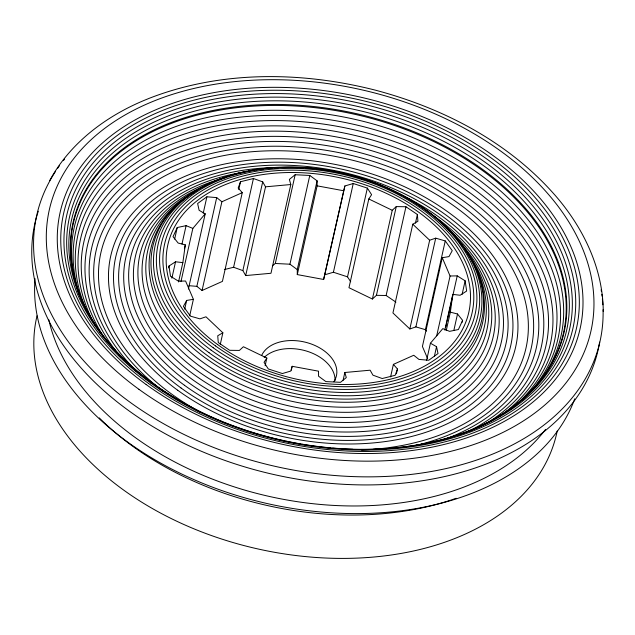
<?xml version="1.0" encoding="UTF-8"?>
<svg xmlns="http://www.w3.org/2000/svg" width="635" height="635" viewBox="0 0 635 635"><rect width="100%" height="100%" fill="white"/><g stroke="black" fill="none" stroke-linecap="round" stroke-linejoin="round"><path stroke-width="0.95" d="M178.538 281.932L182.848 262.636L185.309 244.864L178.133 243.046L173.045 236.68L177.244 227.52L186.095 225.663L192.85 228.394L205.216 213.82L199.12 210.32L197.62 203.51L206.899 196.802L216.702 197.604L221.893 201.755L242.26 192.643L238.173 188L240.498 181.753L253.436 178.522L262.699 181.864L265.533 186.825L245.697 275.566L270.978 273.272L290.814 184.531L289.354 179.443L295.156 174.736L309.785 175.466L317.095 180.832L317.135 185.849L297.291 274.59L323.636 279.471L344.868 185.976L353.25 183.515L367.355 188.103L371.594 194.675L368.808 198.969L348.972 287.711L372.396 299.029L376.428 295.331L396.264 206.589L405.963 206.756L417.378 214.503L417.917 221.274L412.774 224.211L392.938 312.96L409.829 328.97L415.885 326.898L425.41 329.668L426.49 331.168M446.246 330.486L450.342 312.158L452.795 294.386L460.105 295.251L466.654 291.044L465.137 280.821L457.232 275.868L450.072 276.003L442.262 257.715L448.993 256.596L452.255 250.65L445.246 240.927L435.721 238.157L429.665 240.228L409.829 328.97M174.657 239.093L177.244 227.52M168.553 267.938L168.989 266.009L175.546 261.779L182.848 262.636M171.879 278.178L175.546 261.779M181.999 243.991L186.095 225.663M184.444 248.722L185.309 244.864M180.991 281.448L192.85 228.394M203.232 213.201L206.899 196.802M188.397 289.06L205.216 213.82M184.714 309.118L186.65 300.434L193.389 299.307L185.579 281.019L178.419 281.154L170.505 276.233L168.989 266.009M189.722 315.706L193.389 299.307M242.26 192.643L222.425 281.384L202.057 290.497L196.866 286.345L216.702 197.604M202.057 290.497L221.893 201.755M238.776 189.468L240.498 181.753M224.361 269.573L233.601 267.264L253.436 178.522M220.281 344.384L222.869 332.811L205.978 316.794L199.93 318.865L190.389 316.127L183.388 306.403L186.65 300.434M245.697 275.566L242.864 270.605L262.699 181.864M272.415 265.827L275.312 263.477L295.156 174.736M265.113 365.776L266.843 358.061L243.411 346.742L239.387 350.433L229.679 350.298L218.257 342.551L217.734 335.748L222.869 332.811M297.291 274.59L297.259 269.573L289.949 264.208L309.785 175.466M297.259 269.573L317.095 180.832M291.306 370.157L292.171 366.3L318.516 371.181L318.556 376.198L325.858 381.587L340.487 382.318L346.297 377.579L344.837 372.499L370.118 370.197L372.943 375.166L382.199 378.531L395.137 375.301L397.478 369.03L393.39 364.379L413.758 355.267L418.949 359.418L428.744 360.251L438.023 353.544L436.531 346.694L430.435 343.21L442.801 328.62L449.556 331.351L458.399 329.533L462.597 320.365L457.517 313.984L450.342 312.158M323.636 279.471L344.868 185.976M325.025 274.717L333.415 272.256L353.25 183.515M350.703 281.773L347.52 276.844L367.355 188.103M343.114 380.214L344.837 372.499M372.396 299.029L392.24 210.288L396.264 206.589M395.915 302.133L386.128 295.497L405.963 206.756M415.441 223.179L417.378 214.503M390.588 376.92L393.39 364.379M396.399 373.856L397.478 369.03M415.885 326.898L435.721 238.157M425.41 329.668L445.246 240.927M442.262 257.715L422.418 346.464L427.625 358.648M426.553 360.569L430.435 343.21M436.697 335.812L450.072 276.003M434.38 356.338L436.531 346.694M444.817 330.081L452.795 294.386M445.802 326.993L446.667 323.136M447.096 321.207L457.232 275.868M453.85 330.383L457.517 313.984M462.121 294.322L465.137 280.821M462.169 322.294L462.597 320.365M292.171 366.3L290.782 371.054L282.385 373.539L268.287 368.951L264.049 362.355L266.843 358.061M49.752 180.475C70.564 142.137 107.545 114.998 147.479 99.036L148.915 98.433C220.797 70.35 301.427 71.342 375.476 90.186C442.817 108.021 507.802 141.605 554.307 194.397L555.379 195.596C583.184 227.632 603.123 268.446 603.25 311.499M265.533 186.825L290.814 184.531M376.428 295.331L386.128 295.497M275.312 263.477L289.949 264.208M189.024 285.702L196.866 286.345M317.135 185.849L343.479 190.722M333.415 272.256L347.52 276.844M233.601 267.264L242.864 270.605M368.808 198.969L392.24 210.288M412.774 224.211L429.665 240.228M603.075 309.705A288.608 192.746 12.6 0 1 264.66 463.836A288.608 192.746 12.6 0 1 55.594 171.323M57.69 168.219A288.608 192.746 12.6 0 1 59.325 165.918M63.341 160.631A288.608 192.746 12.6 0 1 64.54 159.147M601.123 289.711A288.608 192.746 12.6 0 1 601.424 291.568M601.837 294.338A288.608 192.746 12.6 0 1 602.075 296.188M602.385 298.958A288.608 192.746 12.6 0 1 602.861 304.768M599.623 342.114A288.608 192.746 12.6 0 1 273.455 474.44A288.608 192.746 12.6 0 1 37.124 214.94M37.409 214.011A288.608 192.746 12.6 0 1 38.291 211.233M394.7 191.802A192.461 128.532 12.6 0 1 452.08 405.654A192.461 128.532 12.6 0 1 147.399 342.662A192.461 128.532 12.6 0 1 277.154 167.505M431.911 214.638A187.762 125.397 12.6 0 1 435.602 408.869A187.762 125.397 12.6 0 1 156.25 345.956A187.762 125.397 12.6 0 1 243.57 172.22M427.974 211.987A187.762 125.397 12.6 0 1 430.347 213.566M447.151 228.267A183.356 122.452 12.6 0 1 426.815 407.257A183.356 122.452 12.6 0 1 164.56 347.924A183.356 122.452 12.6 0 1 224.385 177.871M460.319 242.745A179.308 119.753 12.6 0 1 417.719 405.376A179.308 119.753 12.6 0 1 172.482 349.02A179.308 119.753 12.6 0 1 207.581 184.666M456.946 239.109A179.308 119.753 12.6 0 1 458.986 241.284M471.638 260.04A172.553 115.237 12.6 0 1 406.09 398.677A172.553 115.237 12.6 0 1 185.38 347.678A172.553 115.237 12.6 0 1 189.913 194.937M191.421 193.993A172.553 115.237 12.6 0 1 192.953 193.064M467.519 253.643A172.553 115.237 12.6 0 1 469.019 255.873M469.559 256.699A172.553 115.237 12.6 0 1 470.614 258.366M465.828 250.682A175.689 117.332 12.6 0 1 412.814 401.733A175.689 117.332 12.6 0 1 179.848 349.274A175.689 117.332 12.6 0 1 197.326 190.206M157.575 386.898A222.948 148.892 12.6 0 1 174.919 165.544A222.948 148.892 12.6 0 1 497.348 238.689A222.948 148.892 12.6 0 1 415.798 445.476M162.735 390.969A222.948 148.892 12.6 0 1 159.766 388.652M201.025 412.504A217.829 145.471 12.6 0 1 163.139 176.847A217.829 145.471 12.6 0 1 499.086 248.658A217.829 145.471 12.6 0 1 373.205 449.31M370.308 449.517A217.829 145.471 12.6 0 1 361.537 449.969M442.643 223.552A168.521 112.546 12.6 0 1 414.337 387.644A168.521 112.546 12.6 0 1 173.807 323.58A168.521 112.546 12.6 0 1 246.888 171.418M248.69 171.069A168.521 112.546 12.6 0 1 254.143 170.116M255.976 169.831A168.521 112.546 12.6 0 1 258.747 169.434M260.604 169.188A168.521 112.546 12.6 0 1 263.398 168.846M266.216 168.553A168.521 112.546 12.6 0 1 269.994 168.204M274.757 167.862A168.521 112.546 12.6 0 1 278.598 167.672M300.037 167.751A168.521 112.546 12.6 0 1 302.99 167.918M360.831 178.491A168.521 112.546 12.6 0 1 363.45 179.308M366.927 180.451A168.521 112.546 12.6 0 1 371.237 181.935M372.173 182.277A168.521 112.546 12.6 0 1 374.967 183.301M378.658 184.721A168.521 112.546 12.6 0 1 381.405 185.825M387.739 188.516A168.521 112.546 12.6 0 1 391.303 190.127M392.192 190.532A168.521 112.546 12.6 0 1 400.883 194.826M403.431 196.175A168.521 112.546 12.6 0 1 411.742 200.866M413.361 201.843A168.521 112.546 12.6 0 1 418.925 205.343M419.711 205.851A168.521 112.546 12.6 0 1 436.761 218.44M438.261 219.702A168.521 112.546 12.6 0 1 441.206 222.258M468.479 254.818A169.95 113.498 12.6 0 1 405.725 393.748A169.95 113.498 12.6 0 1 186.15 341.773A169.95 113.498 12.6 0 1 196.874 190.516M460.05 243.038A169.95 113.498 12.6 0 1 462.28 245.904M465.217 249.928A169.95 113.498 12.6 0 1 467.423 253.174M222.552 421.807A253.619 169.378 12.6 0 1 132.763 137.962A253.619 169.378 12.6 0 1 538.115 218.63A253.619 169.378 12.6 0 1 361.41 449.437M352.838 449.302A253.619 169.378 12.6 0 1 342.305 448.858M339.431 448.683A253.619 169.378 12.6 0 1 332.7 448.175M330.779 448.008A253.619 169.378 12.6 0 1 320.183 446.913M318.254 446.683A253.619 169.378 12.6 0 1 301.887 444.294M300.926 444.135A253.619 169.378 12.6 0 1 285.599 441.182M284.647 440.976A253.619 169.378 12.6 0 1 223.441 422.164M110.442 344.948A251.587 168.021 12.6 0 1 182.039 118.61A251.587 168.021 12.6 0 1 525.089 207.859A251.587 168.021 12.6 0 1 457.621 435.269M452.191 437.063A251.587 168.021 12.6 0 1 447.596 438.467M445.738 439.007A251.587 168.021 12.6 0 1 442.936 439.801M152.011 383.437A251.587 168.021 12.6 0 1 150.511 382.318M146.812 379.484A251.587 168.021 12.6 0 1 145.351 378.341M127.198 362.625A251.587 168.021 12.6 0 1 123.119 358.656M121.134 356.656A251.587 168.021 12.6 0 1 119.182 354.632M115.38 350.56A251.587 168.021 12.6 0 1 111.72 346.432M456.152 498.277A266.406 177.919 12.6 0 1 451.707 499.801M450.81 500.102A266.406 177.919 12.6 0 1 99.274 417.901M557.205 430.998A266.406 177.919 12.6 0 1 258.675 549.116A266.406 177.919 12.6 0 1 37.013 315.833M574.723 398.844A277.511 185.333 12.6 0 1 268.359 503.817A277.511 185.333 12.6 0 1 35.06 278.741M545.536 429.435A266.406 177.919 12.6 0 1 270.613 496.729A266.406 177.919 12.6 0 1 48.808 319.754M95.853 325.731A251.111 167.696 12.6 0 1 193.254 116.197A251.111 167.696 12.6 0 1 522.319 206.145A251.111 167.696 12.6 0 1 474.091 429.117M472.281 429.895A251.111 167.696 12.6 0 1 469.543 431.03M141.137 375.269A251.111 167.696 12.6 0 1 139.629 374.023M136.668 371.507A251.111 167.696 12.6 0 1 135.199 370.237M131.604 367.03A251.111 167.696 12.6 0 1 129.492 365.085M121.364 357.172A251.111 167.696 12.6 0 1 119.967 355.735M114.562 349.917A251.111 167.696 12.6 0 1 105.196 338.749M103.449 336.471A251.111 167.696 12.6 0 1 96.361 326.501M116.483 351.782A232.505 155.273 12.6 0 1 185.007 150.535A232.505 155.273 12.6 0 1 494.498 220.504A232.505 155.273 12.6 0 1 468.535 431.379M120.078 356.283A232.505 155.273 12.6 0 1 118.856 354.79M133.096 367.721A227.87 152.178 12.6 0 1 181.927 157.194A227.87 152.178 12.6 0 1 497.054 230.68A227.87 152.178 12.6 0 1 442.944 439.968M103.457 336.518A236.799 158.147 12.6 0 1 189.008 143.629A236.799 158.147 12.6 0 1 493.879 212.558A236.799 158.147 12.6 0 1 486.902 423.204M86.971 311.46A244.11 163.02 12.6 0 1 350.869 129.056A244.11 163.02 12.6 0 1 514.596 406.003M511.81 408.384A244.11 163.02 12.6 0 1 510.389 409.559M81.216 299.307A247.015 164.965 12.6 0 1 352.758 124.111A247.015 164.965 12.6 0 1 524.105 398.201M82.518 302.712A247.015 164.965 12.6 0 1 81.534 300.157M95.306 325.691A240.689 160.742 12.6 0 1 347.845 133.826A240.689 160.742 12.6 0 1 503.412 413.647M501.198 415.314A240.689 160.742 12.6 0 1 499.697 416.409M79.407 295.061A249.357 166.529 12.6 0 1 343.225 116.911A249.357 166.529 12.6 0 1 537.94 383.5M537.337 384.246A249.357 166.529 12.6 0 1 531.638 390.858M528.407 394.256A249.357 166.529 12.6 0 1 521.756 400.622M264.192 357.402A38.87 25.964 12.6 0 1 307.697 351.441A38.87 25.964 12.6 0 1 335.042 380.54M261.676 355.425A38.87 25.964 12.6 0 1 311.285 344.003A38.87 25.964 12.6 0 1 333.883 381.691M184.468 385.286A197.366 131.81 12.6 0 0 504.238 350.377A197.366 131.81 12.6 0 0 251.373 166.616A197.366 131.81 12.6 0 0 184.468 385.286M181.046 387.993A202.414 135.176 12.6 0 0 508.992 352.187A202.414 135.176 12.6 0 0 249.666 163.735A202.414 135.176 12.6 0 0 181.046 387.993M177.705 390.247A207.51 138.581 12.6 0 0 513.905 353.544A207.51 138.581 12.6 0 0 248.047 160.345A207.51 138.581 12.6 0 0 177.705 390.247M213.233 347.766A160.798 107.386 12.6 0 0 473.758 319.326A160.798 107.386 12.6 0 0 267.74 169.616A160.798 107.386 12.6 0 0 213.233 347.766M211.034 350.068A163.822 109.403 12.6 0 0 476.448 321.096A163.822 109.403 12.6 0 0 266.565 168.569A163.822 109.403 12.6 0 0 211.034 350.068M217.615 344.543A154.218 102.997 12.6 0 0 467.487 317.27A154.218 102.997 12.6 0 0 269.899 173.68A154.218 102.997 12.6 0 0 217.615 344.543M215.463 345.892A157.543 105.212 12.6 0 0 470.71 318.032A157.543 105.212 12.6 0 0 268.867 171.347A157.543 105.212 12.6 0 0 215.463 345.892M208.994 352.679A166.441 111.157 12.6 0 0 478.655 323.239A166.441 111.157 12.6 0 0 265.414 168.275A166.441 111.157 12.6 0 0 208.994 352.679M148.439 383.389A262.771 175.49 12.6 0 0 574.183 336.907A262.771 175.49 12.6 0 0 237.514 92.25A262.771 175.49 12.6 0 0 148.439 383.389M146.153 384.524A266.406 177.919 12.6 0 0 577.786 337.407A266.406 177.919 12.6 0 0 236.466 89.36A266.406 177.919 12.6 0 0 146.153 384.524M138.898 389.279A277.519 185.333 12.6 0 0 588.526 340.201A277.519 185.333 12.6 0 0 232.974 81.812A277.519 185.333 12.6 0 0 138.898 389.279M150.471 382.865A259.334 173.196 12.6 0 0 570.643 337.002A259.334 173.196 12.6 0 0 238.379 95.544A259.334 173.196 12.6 0 0 150.471 382.865M152.17 382.984A256.238 171.125 12.6 0 0 567.325 337.669A256.238 171.125 12.6 0 0 239.03 99.092A256.238 171.125 12.6 0 0 152.17 382.984"/></g></svg>
